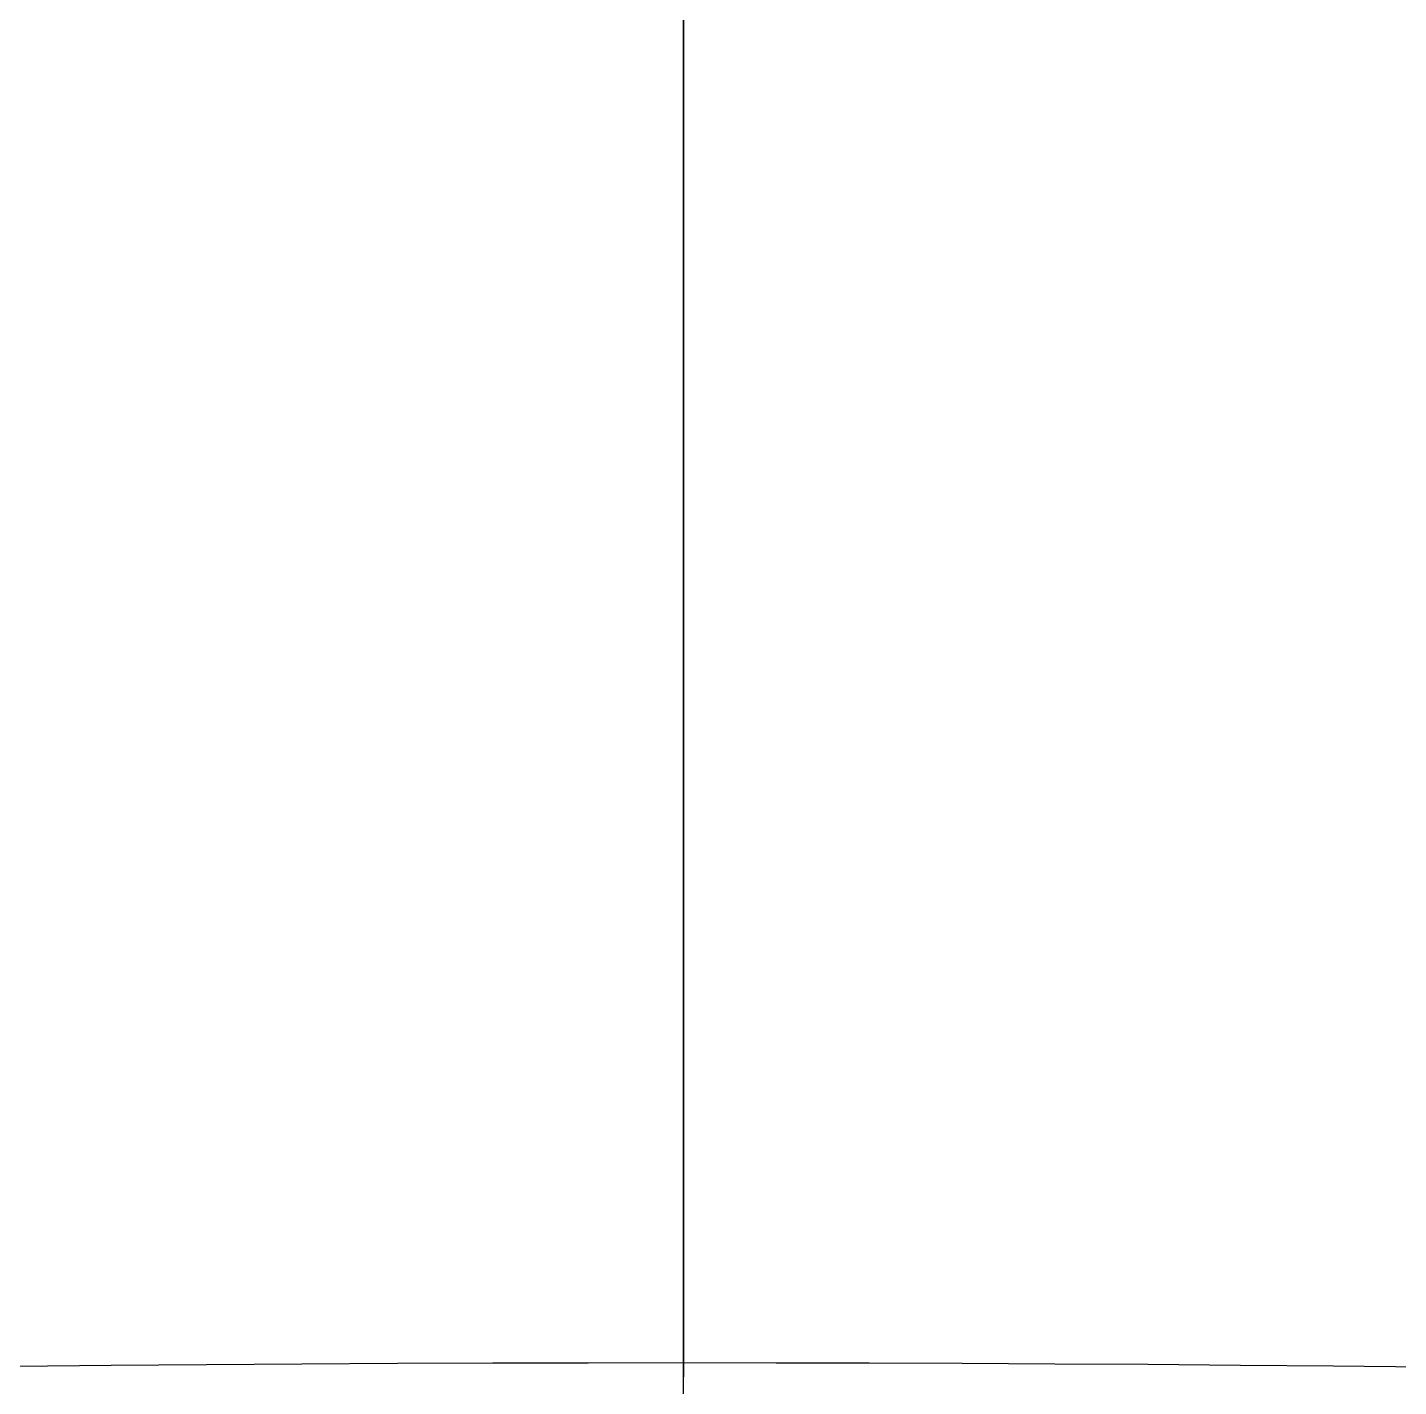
# Model space of a CAD drawing. Extents: x 11992 to 29481, y -6727 to 6811.
# Drawn here: x 24558.47 to 24605.08, y 1213.93 to 1260.15 of the extents above; entities that cross this region are included whole.
import ezdxf

# ---------------------------------------------------------------- set-up
doc = ezdxf.new("R2010")
doc.units = 0
doc.header["$MEASUREMENT"] = 0
doc.layers.get('0').update_dxf_attribs({"color": 8, "linetype": 'CONTINUOUS'})
doc.layers.add('zoylight 5回路', color=4, linetype='CONTINUOUS')

msp = doc.modelspace()

# ---------------------------------------------------------------- linework, layer by layer
for p, q in [((24580.771, 1218.279, -2426.43), (24580.771, 1770.233, -2426.43)), ((24580.771, 1242.278, -2091.37), (24580.771, 1292.174, -2109.552)), ((24580.771, 1258.957, -2106.541), (24580.771, 1275.538, -2112.832)), ((24580.771, 1258.264, -2087.972), (24580.771, 1271.87, -2093.074)), ((24580.771, 1251.499, -2426.103), (24580.771, 1268.272, -2425.66)), ((24580.771, 1260.396, -2436.429), (24580.771, 1257.816, -2436.429)), ((24580.771, 1260.01, -1989.271), (24580.771, 1260.359, -1989.326)), ((24580.771, 1259.66, -1989.217), (24580.771, 1260.01, -1989.271)), ((24580.771, 1259.31, -1989.163), (24580.771, 1259.66, -1989.217)), ((24580.771, 1258.961, -1989.109), (24580.771, 1259.31, -1989.163)), ((24580.771, 1258.611, -1989.055), (24580.771, 1258.961, -1989.109)), ((24580.771, 1242.403, -2099.729), (24580.771, 1258.957, -2106.541)), ((24580.771, 1258.261, -1989.002), (24580.771, 1258.611, -1989.055)), ((24580.771, 1245.931, -2083.499), (24580.771, 1258.264, -2087.972)), ((24580.771, 1257.911, -1988.949), (24580.771, 1258.261, -1989.002)), ((24580.771, 1257.56, -1988.896), (24580.771, 1257.911, -1988.949)), ((24580.771, 1257.816, -2436.429), (24580.771, 1255.304, -2436.429)), ((24580.771, 1257.21, -1988.844), (24580.771, 1257.56, -1988.896)), ((24580.771, 1256.86, -1988.791), (24580.771, 1257.21, -1988.844)), ((24580.771, 1256.51, -1988.74), (24580.771, 1256.86, -1988.791)), ((24580.771, 1256.16, -1988.688), (24580.771, 1256.51, -1988.74)), ((24580.771, 1255.781, -1988.633), (24580.771, 1256.16, -1988.688)), ((24580.771, 1255.402, -1988.578), (24580.771, 1255.781, -1988.633)), ((24580.771, 1255.023, -1988.523), (24580.771, 1255.402, -1988.578)), ((24580.771, 1255.304, -2436.429), (24580.771, 1252.862, -2436.429)), ((24580.771, 1254.644, -1988.468), (24580.771, 1255.023, -1988.523)), ((24580.771, 1254.264, -1988.414), (24580.771, 1254.644, -1988.468)), ((24580.771, 1253.885, -1988.361), (24580.771, 1254.264, -1988.414)), ((24580.771, 1253.505, -1988.307), (24580.771, 1253.885, -1988.361)), ((24580.771, 1253.125, -1988.255), (24580.771, 1253.505, -1988.307)), ((24580.771, 1252.746, -1988.202), (24580.771, 1253.125, -1988.255)), ((24580.771, 1252.862, -2436.429), (24580.771, 1250.49, -2436.429)), ((24580.771, 1252.366, -1988.15), (24580.771, 1252.746, -1988.202)), ((24580.771, 1251.986, -1988.099), (24580.771, 1252.366, -1988.15)), ((24580.771, 1251.607, -1988.048), (24580.771, 1251.986, -1988.099)), ((24580.771, 1251.198, -1987.993), (24580.771, 1251.607, -1988.048)), ((24580.771, 1234.37, -2426.345), (24580.771, 1251.499, -2426.103)), ((24580.771, 1250.789, -1987.939), (24580.771, 1251.198, -1987.993)), ((24580.771, 1250.38, -1987.885), (24580.771, 1250.789, -1987.939)), ((24580.771, 1250.49, -2436.429), (24580.771, 1248.188, -2436.429)), ((24580.771, 1249.971, -1987.832), (24580.771, 1250.38, -1987.885)), ((24580.771, 1249.561, -1987.78), (24580.771, 1249.971, -1987.832)), ((24580.771, 1249.152, -1987.728), (24580.771, 1249.561, -1987.78)), ((24580.771, 1248.742, -1987.677), (24580.771, 1249.152, -1987.728)), ((24580.771, 1248.333, -1987.626), (24580.771, 1248.742, -1987.677)), ((24580.771, 1247.923, -1987.576), (24580.771, 1248.333, -1987.626)), ((24580.771, 1248.188, -2436.429), (24580.771, 1245.957, -2436.429)), ((24580.771, 1247.513, -1987.527), (24580.771, 1247.923, -1987.576)), ((24580.771, 1247.104, -1987.478), (24580.771, 1247.513, -1987.527)), ((24580.771, 1246.695, -1987.429), (24580.771, 1247.104, -1987.478)), ((24580.771, 1246.255, -1987.378), (24580.771, 1246.695, -1987.429)), ((24580.771, 1245.815, -1987.328), (24580.771, 1246.255, -1987.378)), ((24580.771, 1245.957, -2436.429), (24580.771, 1243.799, -2436.429)), ((24580.771, 1234.873, -2079.64), (24580.771, 1245.931, -2083.499)), ((24580.771, 1245.375, -1987.279), (24580.771, 1245.815, -1987.328)), ((24580.771, 1244.935, -1987.23), (24580.771, 1245.375, -1987.279)), ((24580.771, 1244.495, -1987.182), (24580.771, 1244.935, -1987.23)), ((24580.771, 1244.054, -1987.135), (24580.771, 1244.495, -1987.182)), ((24580.771, 1243.614, -1987.088), (24580.771, 1244.054, -1987.135)), ((24580.771, 1243.799, -2436.429), (24580.771, 1241.712, -2436.429)), ((24580.771, 1243.174, -1987.043), (24580.771, 1243.614, -1987.088)), ((24580.771, 1242.734, -1986.998), (24580.771, 1243.174, -1987.043)), ((24580.771, 1242.294, -1986.955), (24580.771, 1242.734, -1986.998)), ((24580.771, 1225.81, -2092.373), (24580.771, 1242.403, -2099.729)), ((24580.771, 1241.854, -1986.912), (24580.771, 1242.294, -1986.955)), ((24580.771, 1192.797, -2069.149), (24580.771, 1242.278, -2091.37)), ((24580.771, 1241.414, -1986.87), (24580.771, 1241.854, -1986.912)), ((24580.771, 1241.712, -2436.429), (24580.771, 1239.699, -2436.429)), ((24580.771, 1240.948, -1986.827), (24580.771, 1241.414, -1986.87)), ((24580.771, 1240.483, -1986.785), (24580.771, 1240.948, -1986.827)), ((24580.771, 1240.018, -1986.744), (24580.771, 1240.483, -1986.785)), ((24580.771, 1239.553, -1986.704), (24580.771, 1240.018, -1986.744)), ((24580.771, 1239.699, -2436.429), (24580.771, 1237.759, -2436.429)), ((24580.771, 1239.087, -1986.665), (24580.771, 1239.553, -1986.704)), ((24580.771, 1238.622, -1986.627), (24580.771, 1239.087, -1986.665)), ((24580.771, 1238.157, -1986.59), (24580.771, 1238.622, -1986.627)), ((24580.771, 1237.692, -1986.555), (24580.771, 1238.157, -1986.59)), ((24580.771, 1237.759, -2436.429), (24580.771, 1235.894, -2436.429)), ((24580.771, 1237.228, -1986.521), (24580.771, 1237.692, -1986.555)), ((24580.771, 1236.763, -1986.488), (24580.771, 1237.228, -1986.521)), ((24580.771, 1236.298, -1986.456), (24580.771, 1236.763, -1986.488)), ((24580.771, 1235.834, -1986.425), (24580.771, 1236.298, -1986.456)), ((24580.771, 1235.894, -2436.429), (24580.771, 1234.103, -2436.429)), ((24580.771, 1235.344, -1986.395), (24580.771, 1235.834, -1986.425)), ((24580.771, 1234.855, -1986.365), (24580.771, 1235.344, -1986.395)), ((24580.771, 1225.096, -2076.38), (24580.771, 1234.873, -2079.64)), ((24580.771, 1234.365, -1986.338), (24580.771, 1234.855, -1986.365)), ((24580.771, 1216.922, -2426.428), (24580.771, 1234.37, -2426.345)), ((24580.771, 1233.876, -1986.311), (24580.771, 1234.365, -1986.338)), ((24580.771, 1234.103, -2436.429), (24580.771, 1232.518, -2436.429)), ((24580.771, 1233.387, -1986.287), (24580.771, 1233.876, -1986.311)), ((24580.771, 1232.899, -1986.264), (24580.771, 1233.387, -1986.287)), ((24580.771, 1232.411, -1986.242), (24580.771, 1232.899, -1986.264)), ((24580.771, 1232.518, -2436.429), (24580.771, 1230.997, -2436.429)), ((24580.771, 1231.923, -1986.223), (24580.771, 1232.411, -1986.242)), ((24580.771, 1231.435, -1986.204), (24580.771, 1231.923, -1986.223)), ((24580.771, 1230.948, -1986.188), (24580.771, 1231.435, -1986.204)), ((24580.771, 1230.997, -2436.429), (24580.771, 1229.541, -2436.429)), ((24580.771, 1230.461, -1986.173), (24580.771, 1230.948, -1986.188)), ((24580.771, 1229.974, -1986.16), (24580.771, 1230.461, -1986.173)), ((24580.771, 1229.371, -1986.147), (24580.771, 1229.974, -1986.16)), ((24580.771, 1229.541, -2436.429), (24580.771, 1228.151, -2436.429)), ((24580.771, 1228.767, -1986.136), (24580.771, 1229.371, -1986.147)), ((24580.771, 1228.165, -1986.128), (24580.771, 1228.767, -1986.136)), ((24580.771, 1227.563, -1986.124), (24580.771, 1228.165, -1986.128)), ((24580.771, 1228.151, -2436.429), (24580.771, 1226.826, -2436.429)), ((24580.771, 1226.962, -1986.122), (24580.771, 1227.563, -1986.124)), ((24580.771, 1226.362, -1986.123), (24580.771, 1226.962, -1986.122)), ((24580.771, 1226.826, -2436.429), (24580.771, 1225.567, -2436.429)), ((24580.771, 1225.763, -1986.128), (24580.771, 1226.362, -1986.123)), ((24580.771, 1209.114, -2084.453), (24580.771, 1225.81, -2092.373)), ((24580.771, 1225.164, -1986.136), (24580.771, 1225.763, -1986.128)), ((24580.771, 1225.567, -2436.429), (24580.771, 1224.374, -2436.429)), ((24580.771, 1224.566, -1986.147), (24580.771, 1225.164, -1986.136)), ((24580.771, 1216.603, -2073.706), (24580.771, 1225.096, -2076.38)), ((24580.771, 1223.97, -1986.161), (24580.771, 1224.566, -1986.147)), ((24580.771, 1224.374, -2436.429), (24580.771, 1223.248, -2436.429)), ((24580.771, 1223.374, -1986.179), (24580.771, 1223.97, -1986.161)), ((24580.771, 1222.779, -1986.2), (24580.771, 1223.374, -1986.179)), ((24580.771, 1223.248, -2436.429), (24580.771, 1222.188, -2436.429)), ((24580.771, 1222.36, -1986.218), (24580.771, 1222.779, -1986.2)), ((24580.771, 1221.942, -1986.237), (24580.771, 1222.36, -1986.218)), ((24580.771, 1222.188, -2436.429), (24580.771, 1221.196, -2436.429)), ((24580.771, 1221.524, -1986.258), (24580.771, 1221.942, -1986.237)), ((24580.771, 1221.107, -1986.28), (24580.771, 1221.524, -1986.258)), ((24580.771, 1221.196, -2436.429), (24580.771, 1220.271, -2436.429)), ((24580.771, 1220.69, -1986.305), (24580.771, 1221.107, -1986.28)), ((24580.771, 1220.274, -1986.332), (24580.771, 1220.69, -1986.305)), ((24580.771, 1219.858, -1986.36), (24580.771, 1220.274, -1986.332)), ((24580.771, 1220.271, -2436.429), (24580.771, 1219.414, -2436.429)), ((24580.771, 1219.443, -1986.391), (24580.771, 1219.858, -1986.36)), ((24580.771, 1219.029, -1986.424), (24580.771, 1219.443, -1986.391)), ((24580.771, 1219.414, -2436.429), (24580.771, 1218.625, -2436.429)), ((24580.771, 1218.615, -1986.458), (24580.771, 1219.029, -1986.424)), ((24580.771, 1218.625, -2436.429), (24580.771, 1217.903, -2436.429)), ((24580.771, 1218.201, -1986.495), (24580.771, 1218.615, -1986.458)), ((24580.771, 1218.279, -2426.429), (24580.771, 1218.121, -2426.429)), ((24580.771, 1217.789, -1986.534), (24580.771, 1218.201, -1986.495)), ((24580.771, 1218.121, -2426.429), (24580.771, 1217.97, -2426.429)), ((24580.771, 1217.97, -2426.429), (24580.771, 1217.825, -2426.429)), ((24580.771, 1217.903, -2436.429), (24580.771, 1217.247, -2436.429)), ((24580.771, 1217.825, -2426.429), (24580.771, 1217.686, -2426.429)), ((24580.771, 1216.736, -1986.643), (24580.771, 1217.789, -1986.534)), ((24580.771, 1217.686, -2426.429), (24580.771, 1217.554, -2426.429)), ((24580.771, 1217.554, -2426.429), (24580.771, 1217.428, -2426.429)), ((24580.771, 1217.428, -2426.429), (24580.771, 1217.309, -2426.429)), ((24580.771, 1217.309, -2426.429), (24580.771, 1217.196, -2426.429)), ((24580.771, 1217.247, -2436.429), (24580.771, 1216.658, -2436.429)), ((24580.771, 1217.196, -2426.429), (24580.771, 1217.089, -2426.429)), ((24580.771, 1217.089, -2426.429), (24580.771, 1216.989, -2426.429)), ((24580.771, 1216.989, -2426.429), (24580.771, 1216.896, -2426.429)), ((24580.771, 1216.896, -2426.429), (24580.771, 1216.808, -2426.429)), ((24580.771, 1216.805, -2426.429), (24580.771, 1216.717, -2426.429)), ((24580.771, 1216.757, -2426.429), (24580.771, 1216.803, -2426.428)), ((24580.771, 1216.712, -2426.429), (24580.771, 1216.757, -2426.429)), ((24580.771, 1215.689, -1986.768), (24580.771, 1216.736, -1986.643)), ((24580.771, 1216.717, -2426.429), (24580.771, 1216.637, -2426.429)), ((24580.771, 1216.666, -2426.429), (24580.771, 1216.712, -2426.429)), ((24580.771, 1216.621, -2426.429), (24580.771, 1216.666, -2426.429)), ((24580.771, 1216.658, -2436.429), (24580.771, 1216.135, -2436.429)), ((24580.771, 1216.637, -2426.429), (24580.771, 1216.565, -2426.429)), ((24580.771, 1216.576, -2426.429), (24580.771, 1216.621, -2426.429)), ((24580.771, 1209.397, -2071.602), (24580.771, 1216.603, -2073.706)), ((24580.771, 1216.53, -2426.429), (24580.771, 1216.576, -2426.429)), ((24580.771, 1216.565, -2426.429), (24580.771, 1216.501, -2426.429)), ((24580.771, 1216.485, -2426.429), (24580.771, 1216.53, -2426.429)), ((24580.771, 1216.501, -2426.429), (24580.771, 1216.444, -2426.429)), ((24580.771, 1216.439, -2426.429), (24580.771, 1216.485, -2426.429)), ((24580.771, 1216.444, -2426.429), (24580.771, 1216.394, -2426.429)), ((24580.771, 1216.394, -2426.429), (24580.771, 1216.439, -2426.429)), ((24580.771, 1216.394, -2426.429), (24580.771, 1216.353, -2426.429)), ((24580.771, 1216.349, -2426.429), (24580.771, 1216.394, -2426.429)), ((24580.771, 1216.353, -2426.429), (24580.771, 1216.318, -2426.429)), ((24580.771, 1216.303, -2426.429), (24580.771, 1216.349, -2426.429)), ((24580.771, 1216.318, -2426.429), (24580.771, 1216.292, -2426.429)), ((24580.771, 1216.258, -2426.429), (24580.771, 1216.303, -2426.429)), ((24580.771, 1216.292, -2426.429), (24580.771, 1216.273, -2426.429)), ((24580.771, 1216.273, -2426.429), (24580.771, 1216.262, -2426.429)), ((24580.771, 1216.262, -2426.429), (24580.771, 1216.258, -2426.429)), ((24580.771, 1216.25, -2426.429), (24580.771, 1216.252, -2426.429)), ((24580.771, 1216.244, -2426.429), (24580.771, 1216.25, -2426.429)), ((24580.771, 1216.234, -2426.429), (24580.771, 1216.244, -2426.429)), ((24580.771, 1216.223, -2426.43), (24580.771, 1216.234, -2426.429)), ((24580.771, 1216.209, -2426.43), (24580.771, 1216.223, -2426.43)), ((24580.771, 1216.195, -2426.431), (24580.771, 1216.209, -2426.43)), ((24580.771, 1216.181, -2426.431), (24580.771, 1216.195, -2426.431)), ((24580.771, 1216.168, -2426.431), (24580.771, 1216.181, -2426.431)), ((24580.771, 1216.156, -2426.432), (24580.771, 1216.168, -2426.431)), ((24580.771, 1216.147, -2426.432), (24580.771, 1216.156, -2426.432)), ((24580.771, 1216.141, -2426.432), (24580.771, 1216.147, -2426.432)), ((24580.771, 1216.139, -2426.432), (24580.771, 1216.141, -2426.432)), ((24580.771, 1216.129, -2426.433), (24580.771, 1216.139, -2426.432)), ((24580.771, 1216.135, -2436.429), (24580.771, 1215.677, -2436.429)), ((24580.771, 1216.119, -2426.434), (24580.771, 1216.129, -2426.433)), ((24580.771, 1216.109, -2426.434), (24580.771, 1216.119, -2426.434)), ((24580.771, 1216.1, -2426.435), (24580.771, 1216.109, -2426.434)), ((24580.771, 1216.09, -2426.436), (24580.771, 1216.1, -2426.435)), ((24580.771, 1216.08, -2426.436), (24580.771, 1216.09, -2426.436)), ((24580.771, 1216.071, -2426.437), (24580.771, 1216.08, -2426.436)), ((24580.771, 1216.061, -2426.438), (24580.771, 1216.071, -2426.437)), ((24580.771, 1216.052, -2426.439), (24580.771, 1216.061, -2426.438)), ((24580.771, 1216.042, -2426.44), (24580.771, 1216.052, -2426.439)), ((24580.771, 1216.033, -2426.441), (24580.771, 1216.042, -2426.44)), ((24580.771, 1216.023, -2426.442), (24580.771, 1216.033, -2426.441)), ((24580.771, 1216.003, -2426.445), (24580.771, 1216.023, -2426.442)), ((24580.771, 1215.982, -2426.447), (24580.771, 1216.003, -2426.445)), ((24580.771, 1215.961, -2426.45), (24580.771, 1215.982, -2426.447)), ((24580.771, 1215.94, -2426.454), (24580.771, 1215.961, -2426.45)), ((24580.771, 1215.919, -2426.457), (24580.771, 1215.94, -2426.454)), ((24580.771, 1215.898, -2426.461), (24580.771, 1215.919, -2426.457)), ((24580.771, 1215.878, -2426.464), (24580.771, 1215.898, -2426.461)), ((24580.771, 1215.857, -2426.469), (24580.771, 1215.878, -2426.464)), ((24580.771, 1215.836, -2426.473), (24580.771, 1215.857, -2426.469)), ((24580.771, 1215.815, -2426.477), (24580.771, 1215.836, -2426.473)), ((24580.771, 1215.794, -2426.482), (24580.771, 1215.815, -2426.477)), ((24580.771, 1215.773, -2426.487), (24580.771, 1215.794, -2426.482)), ((24580.771, 1215.752, -2426.492), (24580.771, 1215.773, -2426.487)), ((24580.771, 1215.732, -2426.498), (24580.771, 1215.752, -2426.492)), ((24580.771, 1215.711, -2426.504), (24580.771, 1215.732, -2426.498)), ((24580.771, 1215.69, -2426.51), (24580.771, 1215.711, -2426.504)), ((24580.771, 1215.669, -2426.516), (24580.771, 1215.69, -2426.51)), ((24580.771, 1214.646, -1986.907), (24580.771, 1215.689, -1986.768)), ((24580.771, 1215.677, -2436.429), (24580.771, 1215.283, -2436.429)), ((24580.771, 1215.649, -2426.522), (24580.771, 1215.669, -2426.516)), ((24580.771, 1215.628, -2426.529), (24580.771, 1215.649, -2426.522)), ((24580.771, 1215.608, -2426.536), (24580.771, 1215.628, -2426.529)), ((24580.771, 1215.588, -2426.543), (24580.771, 1215.608, -2426.536)), ((24580.771, 1215.568, -2426.55), (24580.771, 1215.588, -2426.543)), ((24580.771, 1215.547, -2426.558), (24580.771, 1215.568, -2426.55)), ((24580.771, 1215.527, -2426.566), (24580.771, 1215.547, -2426.558)), ((24580.771, 1215.463, -2426.592), (24580.771, 1215.527, -2426.566)), ((24580.771, 1215.401, -2426.62), (24580.771, 1215.463, -2426.592)), ((24580.771, 1215.339, -2426.65), (24580.771, 1215.401, -2426.62)), ((24580.771, 1215.278, -2426.683), (24580.771, 1215.339, -2426.65)), ((24580.771, 1215.283, -2436.429), (24580.771, 1214.953, -2436.429)), ((24580.771, 1215.219, -2426.717), (24580.771, 1215.278, -2426.683)), ((24580.771, 1215.161, -2426.753), (24580.771, 1215.219, -2426.717)), ((24580.771, 1215.104, -2426.791), (24580.771, 1215.161, -2426.753)), ((24564.565, 1214.673, -2436.428), (24561.324, 1214.646, -2436.428)), ((24567.806, 1214.695, -2436.428), (24564.565, 1214.673, -2436.428)), ((24571.047, 1214.712, -2436.428), (24567.806, 1214.695, -2436.428)), ((24574.288, 1214.725, -2436.428), (24571.047, 1214.712, -2436.428)), ((24577.529, 1214.732, -2436.428), (24574.288, 1214.725, -2436.428)), ((24580.77, 1214.735, -2436.428), (24577.529, 1214.732, -2436.428)), ((24583.928, 1214.732, -2436.428), (24580.77, 1214.735, -2436.428)), ((24580.771, 1215.049, -2426.831), (24580.771, 1215.104, -2426.791)), ((24580.771, 1214.995, -2426.873), (24580.771, 1215.049, -2426.831)), ((24580.771, 1214.942, -2426.917), (24580.771, 1214.995, -2426.873)), ((24580.771, 1214.953, -2436.429), (24580.771, 1214.686, -2436.429)), ((24580.771, 1214.891, -2426.963), (24580.771, 1214.942, -2426.917)), ((24580.771, 1214.842, -2427.01), (24580.771, 1214.891, -2426.963)), ((24580.771, 1214.751, -2427.107), (24580.771, 1214.842, -2427.01)), ((24580.771, 1214.667, -2427.209), (24580.771, 1214.751, -2427.107)), ((24580.771, 1214.686, -2436.429), (24580.771, 1214.482, -2436.429)), ((24580.771, 1214.591, -2427.315), (24580.771, 1214.667, -2427.209)), ((24587.085, 1214.725, -2436.428), (24583.928, 1214.732, -2436.428)), ((24590.243, 1214.713, -2436.428), (24587.085, 1214.725, -2436.428)), ((24593.4, 1214.697, -2436.428), (24590.243, 1214.713, -2436.428)), ((24596.557, 1214.676, -2436.428), (24593.4, 1214.697, -2436.428)), ((24599.714, 1214.65, -2436.428), (24596.557, 1214.676, -2436.428)), ((24561.324, 1214.646, -2436.428), (24558.083, 1214.615, -2436.428)), ((24580.771, 1213.609, -1987.062), (24580.771, 1214.646, -1986.907)), ((24580.771, 1214.521, -2427.427), (24580.771, 1214.591, -2427.315)), ((24580.771, 1214.46, -2427.542), (24580.771, 1214.521, -2427.427)), ((24580.771, 1214.482, -2436.429), (24580.771, 1214.34, -2436.429)), ((24580.771, 1214.405, -2427.661), (24580.771, 1214.46, -2427.542)), ((24580.771, 1214.359, -2427.783), (24580.771, 1214.405, -2427.661)), ((24580.771, 1214.321, -2427.908), (24580.771, 1214.359, -2427.783)), ((24580.771, 1214.34, -2436.429), (24580.771, 1214.26, -2436.429)), ((24580.771, 1214.291, -2428.036), (24580.771, 1214.321, -2427.908)), ((24580.771, 1214.269, -2428.165), (24580.771, 1214.291, -2428.036)), ((24580.771, 1214.256, -2428.296), (24580.771, 1214.269, -2428.165)), ((24580.771, 1214.26, -2436.429), (24580.771, 1214.26, -2435.747)), ((24580.771, 1214.26, -2435.747), (24580.771, 1214.26, -2435.068)), ((24580.771, 1214.26, -2435.068), (24580.771, 1214.26, -2434.392)), ((24580.771, 1214.26, -2434.392), (24580.771, 1214.26, -2433.718)), ((24580.771, 1214.26, -2433.718), (24580.771, 1214.26, -2433.047)), ((24580.771, 1214.26, -2433.047), (24580.771, 1214.26, -2432.379)), ((24580.771, 1214.26, -2432.379), (24580.771, 1214.26, -2431.714)), ((24580.771, 1214.26, -2431.714), (24580.771, 1214.26, -2431.051)), ((24580.771, 1214.26, -2431.051), (24580.771, 1214.26, -2430.391)), ((24580.771, 1214.26, -2430.391), (24580.771, 1214.26, -2429.735)), ((24580.771, 1214.26, -2429.735), (24580.771, 1214.26, -2429.08)), ((24580.771, 1214.26, -2429.08), (24580.771, 1214.26, -2428.429)), ((24580.771, 1214.252, -2428.429), (24580.771, 1214.256, -2428.296)), ((24602.871, 1214.621, -2436.428), (24599.714, 1214.65, -2436.428)), ((24606.028, 1214.586, -2436.428), (24602.871, 1214.621, -2436.428))]:
    msp.add_line(p, q)
at = {"layer": 'zoylight 5回路', "linetype": 'Continuous'}
msp.add_arc((14919.864, 2083.779), 9732.761, 346.7069053, 20.210333, dxfattribs=at)

doc.saveas('drawing.dxf')
